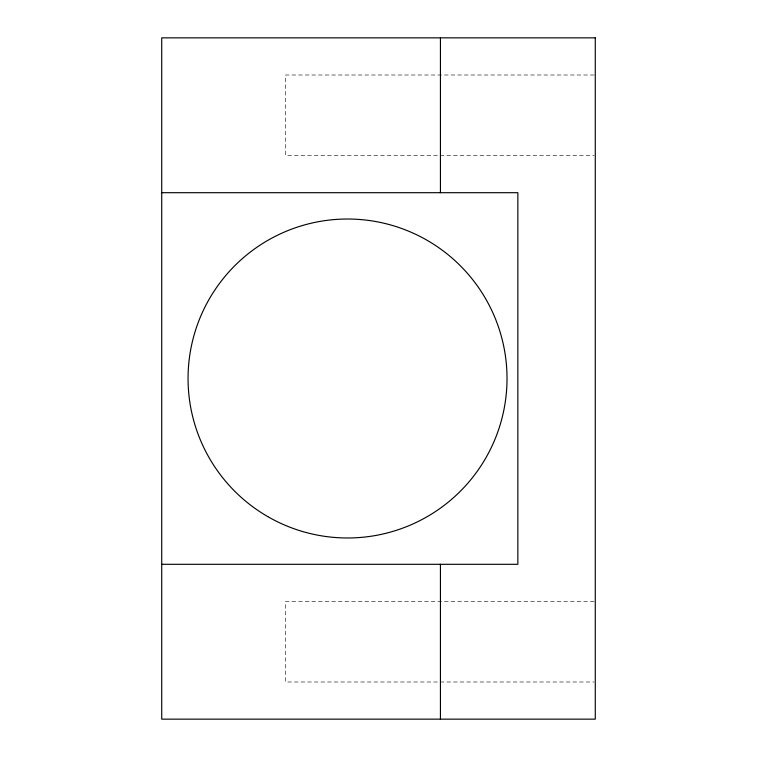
<?xml version="1.0" encoding="UTF-8"?>
<svg xmlns="http://www.w3.org/2000/svg" width="757" height="757" viewBox="0 0 757 757"><rect width="100%" height="100%" fill="white"/><g stroke="black" fill="none" stroke-linecap="round" stroke-linejoin="round"><path stroke-width="0.57" stroke-dasharray="3.79 2.84" d="M594.094 75.009L285.597 75.009L285.597 155.526L594.094 155.526M594.094 601.474L285.597 601.474L285.597 681.991L594.094 681.991"/><path stroke-width="1.14" d="M161.724 192.694L517.854 192.694L517.854 564.306L161.724 564.306M440.432 37.85L440.432 192.694M440.432 564.306L440.432 719.15M595.276 37.85L161.724 37.85L161.724 719.15L595.276 719.15L595.276 37.85M267.789 516.615A159.49 159.49 0 0 0 507.02 378.5A159.49 159.49 0 0 0 267.789 240.385A159.49 159.49 0 0 0 267.789 516.615"/></g></svg>
